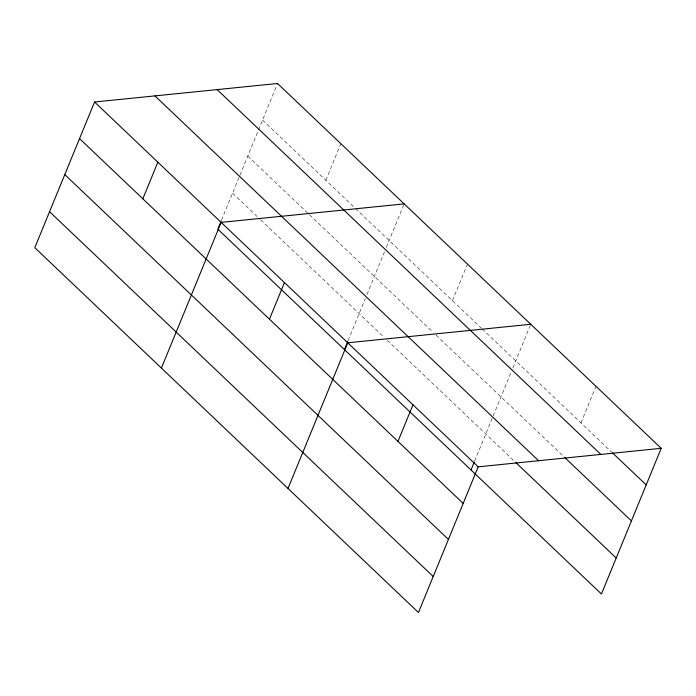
<?xml version="1.0" encoding="UTF-8"?>
<svg xmlns="http://www.w3.org/2000/svg" width="696" height="696" viewBox="0 0 696 696"><rect width="100%" height="100%" fill="white"/><g stroke="black" fill="none" stroke-linecap="round" stroke-linejoin="round"><path stroke-width="0.52" stroke-dasharray="3.48 2.61" d="M221.493 220.171L277.547 83.494M325.841 180.29L340.849 143.689M348.096 340.57L365.339 298.532M366.983 294.521L384.636 251.482M386.271 247.48L404.15 203.885M452.443 300.681L467.46 264.08M474.698 460.961L492.759 416.921M493.177 415.921L511.238 371.881M512.882 367.88L530.761 324.284M580.969 422.898L595.976 386.297M262.54 120.086L354.76 207.782M355.543 208.53L481.362 328.181M482.145 328.921L611.619 452.043M247.776 156.087L308.737 214.055M309.511 214.794L432.99 332.218M436.122 335.194L564.639 457.402M232.568 193.175L259.921 219.188M260.695 219.927L384.175 337.351M387.307 340.327L514.849 461.613"/><path stroke-width="1.04" d="M661.2 448.32L277.547 83.494L94.552 101.999L34.8 247.68L418.453 612.506L478.195 466.825L661.2 448.32L601.448 594.001L217.804 229.175L221.084 221.171M142.837 198.795L157.853 162.194M161.402 368.071L221.154 222.389L404.15 203.885M269.448 319.186L284.455 282.593M344.407 349.566L347.687 341.562M288.014 488.462L347.756 342.789L530.761 324.284M397.964 441.403L412.98 404.811M471.009 469.957L474.289 461.961M612.402 452.792L646.192 484.921M217.161 89.601L600.813 454.427M564.639 457.402L631.429 520.921M154.938 95.891L538.591 460.726M515.632 462.362L616.212 558.009M94.552 101.999L478.195 466.825M79.535 138.6L463.188 503.425M64.772 174.592L448.424 539.426M49.564 211.68L433.216 576.514"/></g></svg>
